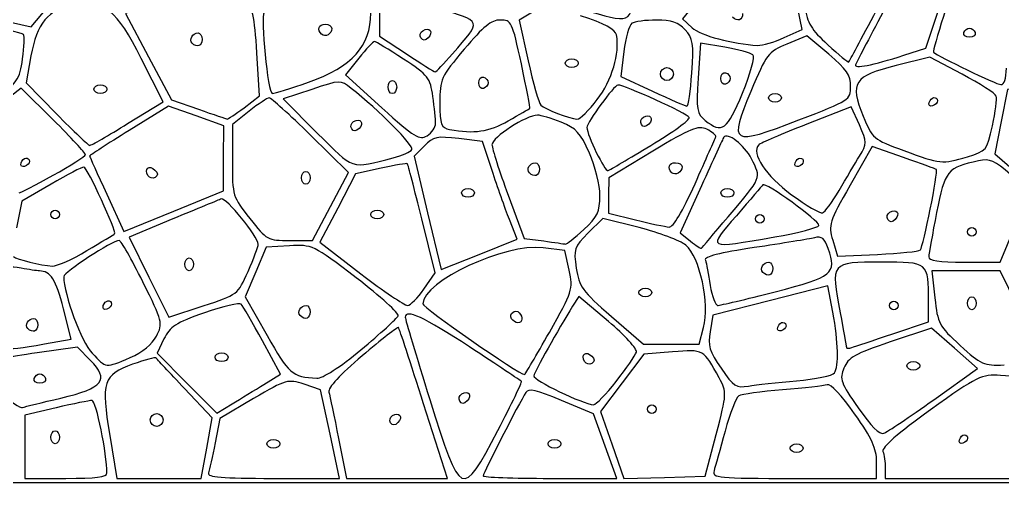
# Model space of a CAD drawing. Extents: x 1 to 601, y -4 to 449.
# Drawn here: x 318.7 to 489.2, y -3.8 to 79.4 of the extents above; entities that cross this region are included whole.
import ezdxf

# ---------------------------------------------------------------- set-up
doc = ezdxf.new("R2010")
doc.units = 0
doc.layers.get('0').update_dxf_attribs({"linetype": 'CONTINUOUS'})

msp = doc.modelspace()

# ---------------------------------------------------------------- linework, layer by layer
at = {"color": 7}
for points in [[(0.875971, 224.12403), (0.875971, 449.124032), (300.87597, 449.124032), (600.87597, 449.124032), (600.87597, 224.12403), (600.87597, -0.87597), (300.87597, -0.87597), (0.875971, -0.87597)], [(371.10558, 76.894418)], [(482.519723, 77.18028)], [(348.646358, 75.35364)], [(388.32339, 76.25688)], [(451.362615, 76.319873)], [(393.804023, 73.50294)], [(413.37597, 71.87403)], [(472.090643, 73.264418)], [(429.87597, 69.99903)], [(435.320933, 70.18653)], [(368.856075, 68.608935)], [(398.37597, 68.49903)], [(440.37597, 69.24903)], [(331.62597, 67.37403)], [(382.62597, 67.74903)], [(444.09726, 66.66609)], [(462.86913, 67.86669)], [(418.929555, 65.558348)], [(448.62597, 65.87403)], [(476.48847, 65.08653)], [(357.654098, 64.16667)], [(337.46028, 61.406677)], [(390.87597, 61.449765)], [(403.492418, 61.882508)], [(376.32339, 60.50688)], [(426.57339, 61.25688)], [(428.226412, 57.62403)], [(318.98847, 54.58653)], [(383.531805, 55.456042)], [(453.23847, 54.58653)], [(483.12597, 55.655453)], [(407.146358, 52.85364)], [(431.85558, 52.894418)], [(324.536295, 52.441822)], [(340.977667, 52.411695)], [(367.62597, 51.99903)], [(435.87594, 50.98551)], [(460.86558, 49.804988)], [(395.37597, 49.37403)], [(440.37597, 49.37403)], [(324.12597, 45.62403)], [(379.62597, 45.62403)], [(441.624315, 45.24903)], [(446.37597, 44.87403)], [(469.32339, 44.75688)], [(416.56347, 43.02942)], [(483.12597, 42.62403)], [(449.691945, 41.743583)], [(330.402862, 39.37428)], [(474.958605, 39.516135)], [(347.37597, 36.99903)], [(358.342732, 35.779853)], [(447.646358, 35.60364)], [(388.86321, 32.68653)], [(426.12597, 32.12403)], [(449.777033, 32.248575)], [(333.23847, 29.83653)], [(469.62597, 29.87403)], [(483.12597, 30.24903)], [(367.396358, 28.10364)], [(404.033002, 27.572205)], [(320.146358, 25.85364)], [(450.23847, 26.08653)], [(410.61741, 25.202978)], [(470.18847, 24.950617)], [(323.036498, 23.185253)], [(377.938628, 22.18653)], [(337.896337, 20.82918)], [(352.62597, 20.87403)], [(416.727668, 20.161695)], [(472.62597, 19.37403)], [(321.269723, 17.18028)], [(361.109985, 16.181002)], [(422.202083, 16.697415)], [(453.50097, 16.805393)], [(325.86726, 13.796753)], [(395.07339, 13.25688)], [(477.273397, 13.51602)], [(427.62597, 11.87403)], [(341.37597, 9.99903)], [(383.07339, 9.50688)], [(324.12597, 6.99903)], [(401.67408, 8.169825)], [(361.62597, 5.87403)], [(410.37597, 5.87403)], [(452.37597, 5.12403)], [(481.73847, 6.58653)], [(333.880928, 0.81153)]]:
    msp.add_lwpolyline(points, close=True, dxfattribs=at)
for points in [[(310.442318, 80.493427), (320.75097, 78.216682), (322.568573, 80.370735), (324.386175, 82.524795), (318.828248, 93.720157)], [(345.70521, 84.052215), (337.117538, 80.495033), (341.08794, 73.009575), (345.05835, 65.52411), (349.77966, 63.88263)], [(437.76978, 84.582765), (433.709318, 79.557203), (435.35514, 78.037987)], [(381.12597, 80.67627), (381.12597, 76.568025), (385.81347, 73.477823)], [(407.693183, 80.74056), (405.359775, 79.363815), (406.933935, 72.302858)], [(451.362615, 76.319873), (454.474253, 77.732768), (453.724703, 81.365903)], [(472.090643, 73.264418), (475.88868, 74.49903), (478.085445, 81.108405)], [(441.02736, 74.661578), (436.803743, 75.365685), (436.42398, 69.307358)], [(459.070875, 73.420155), (455.26578, 76.605968), (451.824998, 75.177495)], [(357.654098, 64.16667), (360.332138, 66.20931), (359.87862, 73.653405)], [(423.546128, 73.917765), (423.013343, 69.5865), (428.50716, 67.02915)], [(320.69172, 73.137217), (319.88247, 68.49903), (325.172948, 63.06153)], [(337.46028, 61.406677), (343.606875, 65.189332), (339.833475, 72.70872)], [(377.55873, 72.739238), (375.24045, 69.854438), (381.580545, 64.121828)], [(482.206605, 69.965107), (476.596702, 72.930068), (470.766008, 71.47812)], [(324.571822, 62.05365), (319.017668, 67.570733), (314.446822, 64.053548)], [(369.41298, 67.34475), (364.46199, 65.697165), (370.35648, 59.767432)], [(493.160857, 67.682212), (490.070737, 67.31133), (488.96283, 61.743405), (487.854915, 56.175487), (491.302942, 53.187735)], [(354.115132, 55.380735), (354.126008, 61.012448), (349.32549, 62.734095), (344.524972, 64.45575), (337.70049, 60.214245)], [(358.546395, 63.561007), (355.62597, 61.247985), (355.62597, 55.003357)], [(464.384775, 61.167878), (462.981555, 64.302068), (455.241277, 61.291057)], [(372.64017, 47.050065), (375.77937, 52.947105), (369.174248, 59.410567)], [(400.685482, 53.263192), (399.035842, 58.277355), (394.881202, 58.796445)], [(388.937557, 57.52653), (387.14856, 55.737525), (389.502015, 45.920948), (391.855478, 36.10437), (398.436233, 38.724683), (405.016988, 41.344995), (403.676055, 44.797012)], [(428.532255, 56.607472), (420.91209, 51.99903), (420.894015, 48.94194), (420.87594, 45.884858), (425.56344, 44.713448)], [(472.061048, 55.517152), (466.621125, 57.418567), (462.776258, 50.699782)], [(333.851325, 49.14366), (336.82668, 42.703515), (345.465487, 46.226272), (354.104295, 49.74903), (354.11517, 55.380735), (354.115132, 55.380735)], [(381.429503, 53.65749), (377.00097, 52.673025), (373.89219, 46.750515), (370.78341, 40.828005), (377.919135, 35.351018)], [(324.172215, 50.901038), (319.081755, 47.928053), (318.176775, 43.32813)], [(436.981133, 50.599823), (433.30146, 42.450615), (435.06996, 41.018573)], [(403.473968, 48.99903), (406.2543, 41.49903), (409.627635, 41.049172)], [(365.580908, 41.138527), (369.50097, 41.153002), (372.64017, 47.050042), (372.64017, 47.050065)], [(345.291285, 44.869448), (337.710645, 41.723408), (341.160172, 34.779203), (344.6097, 27.83499), (350.584597, 29.79201)], [(388.86321, 32.68653), (390.80445, 35.49903), (388.477005, 44.87403)], [(426.179002, 43.361213), (419.857035, 44.955098), (417.30372, 42.401783)], [(482.603438, 37.37403), (488.830905, 37.37403), (491.344912, 43.5228)], [(459.765825, 41.195917), (460.600253, 38.410837), (467.550615, 38.722035)], [(365.508735, 40.218833), (361.484813, 39.99903), (359.671155, 35.689905), (357.857498, 31.38078), (361.636568, 24.676973)], [(414.032078, 35.978175), (413.297063, 39.42444), (409.52238, 39.871493)], [(491.747842, 29.88045), (488.825632, 35.87403), (482.902162, 35.87403), (476.978692, 35.87403), (477.478537, 31.18653)], [(459.777638, 28.680135), (458.929313, 33.28419), (448.951958, 30.730815), (438.974603, 28.177447), (438.49026, 25.310617)], [(420.864158, 27.092745), (415.70145, 31.436452), (414.631613, 29.717745)], [(323.036497, 23.185253), (327.694898, 23.996483), (326.33055, 29.30061)], [(470.18847, 24.950632), (476.37597, 26.99721), (476.36577, 30.49812)], [(421.36398, 27.973095), (426.923895, 23.12403), (431.746027, 23.12403), (436.568152, 23.12403), (437.35323, 26.03958)], [(477.273397, 13.51602), (484.857585, 18.93081), (480.880792, 22.436978), (476.904, 25.943152), (469.734907, 23.53965)], [(343.758832, 24.058013), (342.579667, 21.585262), (347.744197, 16.380855), (352.908727, 11.176447), (355.579852, 12.79344)], [(331.012058, 20.334097), (328.74309, 22.603065), (321.798863, 21.65409)], [(361.109985, 16.181002), (363.968993, 17.951572), (360.83361, 23.725297)], [(431.98308, 21.828615), (427.022872, 21.430455), (423.253507, 16.464742), (419.484142, 11.49903), (421.492552, 5.664555), (423.50097, -0.169928), (430.578315, 0.039555), (437.655667, 0.24903), (439.545382, 7.49382)], [(495.514657, 8.68653), (492.341632, 17.49903), (488.86554, 17.727345)], [(351.17778, 5.12295), (352.115813, 10.371863), (347.341665, 15.43545)], [(372.56844, 7.56153), (370.932698, 15.24903), (368.05515, 16.199663)], [(359.320485, 13.716503), (353.46336, 10.282703), (352.62537, 6.01587)], [(325.06347, 12.121508), (319.62597, 10.849763), (319.62597, 5.3619), (319.62597, -0.12597), (326.75097, -0.12597)], [(374.05395, 6.76743), (375.447352, -0.12597), (384.19086, -0.12597), (392.93436, -0.12597), (388.808857, 12.81153)], [(420.29391, 5.467178), (418.282282, 11.060325), (412.718917, 13.395623)], [(468.87597, 1.687688), (468.87597, -0.12597), (483.781822, -0.12597), (498.687675, -0.12597), (495.514657, 8.68653)], [(334.367647, 7.329743), (335.605867, -0.12597), (342.922807, -0.12597), (350.239748, -0.12597), (351.17778, 5.12295)], [(362.688615, -0.12597), (374.20419, -0.12597), (372.56844, 7.56153)], [(410.71575, -0.12597), (422.305537, -0.12597), (420.29391, 5.467178)], [(453.075427, -0.12597), (467.37597, -0.12597), (467.37597, 2.756408)]]:
    msp.add_lwpolyline(points, dxfattribs=at)
for points in [[(481.345163, 86.979413), (480.664223, 85.758105), (477.001485, 74.001503), (477.23604, 73.790003)], [(359.87862, 73.653405), (359.485823, 80.100945), (359.154105, 81.488558), (357.400778, 84.018608)], [(416.301908, 81.285495), (424.72881, 78.602227), (424.953255, 78.69549), (425.238758, 84.99903)], [(327.925928, 81.920025), (323.740508, 81.250747), (321.668408, 78.735082), (320.69172, 73.137217)], [(339.833475, 72.70872), (335.565878, 81.212887), (333.499605, 82.811295), (327.925928, 81.920025)], [(319.395022, 76.854975), (318.944183, 77.305815), (303.414885, 80.87403), (301.903613, 80.87403)], [(361.163378, 80.661435), (360.46545, 79.963515), (361.775708, 66.62403), (362.542178, 66.62403)], [(368.856075, 68.608935), (376.423088, 71.295277), (379.62597, 74.847585), (379.62597, 80.553787)], [(393.804023, 73.50294), (398.992523, 79.522463), (399.222405, 78.904995), (390.798585, 81.575393)], [(422.260425, 76.785443), (422.080433, 77.71332), (420.167198, 78.734678), (416.01378, 80.120145)], [(444.12597, 80.49903), (444.12597, 79.339223), (443.241, 79.009005), (442.396358, 79.85364)], [(454.956225, 81.718208), (455.350455, 78.824168), (456.007928, 77.723843), (458.92203, 75.081173)], [(462.541823, 72.081173), (462.611423, 72.173498), (464.770973, 76.219928), (467.340795, 81.073253)], [(468.50097, 80.775188), (466.02597, 76.102575), (463.876605, 71.983943), (463.724603, 71.622668)], [(371.10558, 76.894418), (370.260945, 77.73906), (370.591163, 78.62403), (371.75097, 78.62403)], [(371.75097, 78.62403), (372.36972, 78.62403), (372.87597, 78.30645), (372.87597, 77.918295)], [(402.106403, 79.37403), (400.546335, 79.37403), (399.148928, 78.24642), (395.861295, 74.334675)], [(405.7551, 71.758058), (404.172945, 79.110218), (404.046555, 79.37403), (402.106403, 79.37403)], [(424.914938, 78.800048), (424.45512, 78.496987), (423.839153, 76.29996), (423.546128, 73.917765)], [(429.182738, 79.362548), (427.295265, 79.356548), (425.374755, 79.103108), (424.914938, 78.800048)], [(434.163825, 77.68653), (432.985838, 78.969578), (431.791988, 79.371278), (429.182738, 79.362548)], [(319.253835, 72.644858), (319.543193, 74.74872), (319.606725, 76.643273), (319.395022, 76.854975)], [(348.646358, 75.35364), (348.04716, 75.952838), (348.7245, 77.12403), (349.670235, 77.12403)], [(349.670235, 77.12403), (350.05839, 77.12403), (350.37597, 76.61778), (350.37597, 75.99903)], [(372.87597, 77.918295), (372.87597, 76.97256), (371.704778, 76.29522), (371.10558, 76.894418)], [(388.32339, 76.256858), (388.063853, 76.676798), (388.216965, 77.24625), (388.663635, 77.52231)], [(388.663635, 77.52231), (389.816745, 78.234968), (390.560738, 77.258798), (389.59812, 76.29618)], [(418.929555, 65.558348), (421.44909, 68.858078), (422.86947, 73.64565), (422.260425, 76.785443)], [(435.320933, 70.18653), (435.66828, 75.333982), (435.53589, 76.19211), (434.163825, 77.68653)], [(435.35514, 78.037987), (436.807508, 76.697348), (442.428135, 75.188895), (446.75097, 74.9796)], [(483.50097, 76.37403), (482.813468, 76.37403), (482.371905, 76.736843), (482.519723, 77.18028)], [(482.519723, 77.18028), (482.667533, 77.623718), (483.109095, 77.98653), (483.50097, 77.98653)], [(483.50097, 77.98653), (483.892845, 77.98653), (484.334408, 77.623718), (484.482218, 77.18028)], [(484.482218, 77.18028), (484.630035, 76.736843), (484.188473, 76.37403), (483.50097, 76.37403)], [(350.37597, 75.99903), (350.37597, 74.839223), (349.491, 74.509005), (348.646358, 75.35364)], [(380.261708, 75.62403), (380.050125, 75.62403), (378.83379, 74.32587), (377.55873, 72.739238)], [(385.287503, 72.600233), (382.734893, 74.26332), (380.473283, 75.62403), (380.261708, 75.62403)], [(389.59812, 76.29618), (389.059485, 75.757545), (388.63998, 75.744608), (388.32339, 76.25688)], [(451.824998, 75.177495), (448.53261, 73.810635), (448.262303, 73.457925), (445.557218, 66.99903)], [(446.75097, 74.9796), (447.57597, 74.939625), (449.651213, 75.542775), (451.362615, 76.319873)], [(458.92203, 75.081173), (460.843305, 73.338848), (462.472208, 71.988848), (462.541823, 72.081173)], [(385.81347, 73.477823), (388.391595, 71.77821), (390.637343, 70.38456), (390.804023, 70.380825)], [(390.804023, 70.380825), (390.970703, 70.377075), (392.320703, 71.782035), (393.804023, 73.50294)], [(395.861295, 74.334675), (391.796805, 69.498585), (391.62597, 69.122543), (391.62597, 65.011838)], [(445.92141, 73.33281), (445.552665, 73.676378), (443.350343, 74.274323), (441.02736, 74.661578)], [(444.09726, 66.66609), (445.535273, 70.149053), (446.307885, 72.97272), (445.92141, 73.33281)], [(462.86913, 67.86669), (462.87438, 69.797693), (462.174218, 70.821893), (459.070875, 73.420155)], [(477.23604, 73.790003), (478.06053, 73.046542), (488.15313, 68.191815), (488.93847, 68.160915)], [(313.739355, 64.84599), (318.4362, 68.587418), (318.758483, 69.043193), (319.253835, 72.644858)], [(390.402293, 66.120548), (389.958713, 69.356798), (389.633655, 69.7686), (385.287503, 72.600233)], [(407.1975, 64.016535), (407.30559, 64.08561), (406.65651, 67.569278), (405.7551, 71.758058)], [(406.933935, 72.302858), (407.799728, 68.419335), (408.78384, 64.962255), (409.12086, 64.620465)], [(413.37597, 71.87403), (413.37597, 72.28653), (413.88222, 72.62403), (414.50097, 72.62403)], [(414.50097, 71.12403), (413.88222, 71.12403), (413.37597, 71.46153), (413.37597, 71.87403)], [(414.50097, 72.62403), (415.11972, 72.62403), (415.62597, 72.28653), (415.62597, 71.87403)], [(415.62597, 71.87403), (415.62597, 71.46153), (415.11972, 71.12403), (414.50097, 71.12403)], [(463.724603, 71.622668), (463.404375, 70.861583), (466.670513, 71.502525), (472.090643, 73.264418)], [(429.87597, 69.99903), (429.87597, 70.61778), (430.38222, 71.12403), (431.00097, 71.12403)], [(431.00097, 68.87403), (430.38222, 68.87403), (429.87597, 69.38028), (429.87597, 69.99903)], [(431.00097, 71.12403), (431.61972, 71.12403), (432.12597, 70.61778), (432.12597, 69.99903)], [(432.12597, 69.99903), (432.12597, 69.38028), (431.61972, 68.87403), (431.00097, 68.87403)], [(434.464838, 64.422923), (434.719965, 64.395998), (435.10521, 66.989655), (435.320933, 70.18653)], [(440.37597, 69.24903), (440.37597, 69.936533), (440.738783, 70.378095), (441.18222, 70.230278)], [(441.18222, 70.230278), (441.625658, 70.082468), (441.98847, 69.640905), (441.98847, 69.24903)], [(470.766008, 71.47812), (463.43088, 69.651547), (462.685905, 68.510963), (465.039855, 62.711198)], [(488.126895, 66.191332), (487.956187, 66.63618), (485.29206, 68.334383), (482.206605, 69.965107)], [(488.93847, 68.160915), (489.532485, 68.137515), (489.87597, 69.181725), (489.87597, 71.01087)], [(362.542178, 66.62403), (362.939685, 66.62403), (365.780933, 67.517235), (368.856075, 68.608935)], [(376.253775, 67.50582), (374.365747, 68.99094), (374.359335, 68.99079), (369.41298, 67.34475)], [(382.62597, 67.74903), (382.62597, 68.36778), (382.96347, 68.87403), (383.37597, 68.87403)], [(383.37597, 68.87403), (383.78847, 68.87403), (384.12597, 68.36778), (384.12597, 67.74903)], [(398.37597, 68.49903), (398.37597, 69.186533), (398.738783, 69.628095), (399.18222, 69.480278)], [(399.18222, 67.517783), (398.738783, 67.369965), (398.37597, 67.811528), (398.37597, 68.49903)], [(399.18222, 69.480278), (399.625658, 69.332468), (399.98847, 68.890905), (399.98847, 68.49903)], [(399.98847, 68.49903), (399.98847, 68.107155), (399.625658, 67.665593), (399.18222, 67.517783)], [(436.42398, 69.307358), (436.077218, 63.775515), (436.183553, 63.136418), (437.64759, 61.95321)], [(441.18222, 68.267783), (440.738783, 68.119965), (440.37597, 68.561528), (440.37597, 69.24903)], [(441.98847, 69.24903), (441.98847, 68.857155), (441.625658, 68.415593), (441.18222, 68.267783)], [(331.62597, 67.37403), (331.62597, 67.78653), (332.13222, 68.12403), (332.75097, 68.12403)], [(332.75097, 66.62403), (332.13222, 66.62403), (331.62597, 66.96153), (331.62597, 67.37403)], [(332.75097, 68.12403), (333.36972, 68.12403), (333.87597, 67.78653), (333.87597, 67.37403)], [(333.87597, 67.37403), (333.87597, 66.96153), (333.36972, 66.62403), (332.75097, 66.62403)], [(386.763015, 56.893523), (387.16968, 57.551513), (381.041483, 63.739807), (376.253775, 67.50582)], [(383.37597, 66.62403), (382.96347, 66.62403), (382.62597, 67.13028), (382.62597, 67.74903)], [(384.12597, 67.74903), (384.12597, 67.13028), (383.78847, 66.62403), (383.37597, 66.62403)], [(422.49105, 68.09478), (421.830255, 68.05533), (417.12597, 61.61598), (417.12597, 60.7509)], [(434.87115, 62.444115), (434.676885, 63.091522), (423.573645, 68.159392), (422.49105, 68.09478)], [(428.50716, 67.02915), (431.528753, 65.622615), (434.20971, 64.44981), (434.464838, 64.422923)], [(437.64759, 61.95321), (440.545718, 59.61099), (441.460365, 60.279338), (444.09726, 66.66609)], [(445.557218, 66.99903), (441.685613, 57.75483), (442.112528, 57.50013), (453.877298, 62.035372)], [(448.62597, 65.87403), (448.62597, 66.28653), (449.13222, 66.62403), (449.75097, 66.62403)], [(449.75097, 66.62403), (450.36972, 66.62403), (450.87597, 66.28653), (450.87597, 65.87403)], [(453.877298, 62.035372), (462.723465, 65.44551), (462.862395, 65.535615), (462.86913, 67.86669)], [(362.017973, 65.87403), (361.714845, 65.87403), (360.152633, 64.833172), (358.546395, 63.561007)], [(369.174248, 59.410567), (365.541428, 62.96547), (362.321108, 65.87403), (362.017973, 65.87403)], [(390.87597, 61.449765), (390.87597, 62.117963), (390.662813, 64.219815), (390.402293, 66.120548)], [(391.62597, 65.011838), (391.62597, 61.16601), (391.798388, 60.695145), (393.31347, 60.403328)], [(415.404112, 62.18109), (415.900845, 62.14974), (417.48729, 63.669473), (418.929555, 65.558348)], [(449.75097, 65.12403), (449.13222, 65.12403), (448.62597, 65.46153), (448.62597, 65.87403)], [(450.87597, 65.87403), (450.87597, 65.46153), (450.36972, 65.12403), (449.75097, 65.12403)], [(477.08847, 64.48653), (476.59347, 64.32153), (476.32347, 64.59153), (476.48847, 65.08653)], [(476.48847, 65.08653), (476.810753, 66.053385), (477.839452, 66.227055), (477.93222, 65.33028)], [(477.93222, 65.33028), (477.96312, 65.031218), (477.58347, 64.65153), (477.08847, 64.48653)], [(487.469115, 61.023307), (488.0016, 63.42087), (488.297595, 65.746477), (488.126895, 66.191332)], [(349.77966, 63.88263), (352.376378, 62.97981), (354.60786, 62.214795), (354.73851, 62.18259)], [(354.73851, 62.18259), (354.86916, 62.15034), (356.181173, 63.043215), (357.654098, 64.16667)], [(381.580545, 64.121828), (387.238935, 59.005598), (388.07952, 58.488435), (389.398305, 59.312033)], [(403.492418, 61.882508), (405.422123, 62.987168), (407.08941, 63.947475), (407.1975, 64.016535)], [(409.12086, 64.620465), (409.821923, 63.90948), (414.054165, 62.266373), (415.404112, 62.18109)], [(426.913635, 62.52231), (428.066745, 63.234967), (428.810738, 62.258797), (427.84812, 61.29618)], [(330.12597, 56.023088), (330.12597, 56.305508), (327.626602, 59.019255), (324.571822, 62.05365)], [(325.172948, 63.06153), (328.082715, 60.070905), (330.654735, 57.62403), (330.888555, 57.62403)], [(330.888555, 57.62403), (331.122375, 57.62403), (334.079648, 59.326222), (337.46028, 61.406677)], [(376.32339, 60.506857), (376.063853, 60.926798), (376.216965, 61.49625), (376.663635, 61.77231)], [(376.663635, 61.77231), (377.816745, 62.484967), (378.560738, 61.508797), (377.59812, 60.54618)], [(389.398305, 59.312033), (390.21102, 59.81958), (390.87597, 60.78156), (390.87597, 61.449765)], [(393.31347, 60.403328), (397.522508, 59.59263), (400.162455, 59.976263), (403.492418, 61.882508)], [(408.58026, 62.87403), (406.611668, 62.87403), (400.625865, 58.999643), (400.65981, 57.747412)], [(412.666043, 61.645492), (410.977305, 62.32119), (409.138703, 62.87403), (408.58026, 62.87403)], [(417.556215, 56.30217), (416.025323, 59.763795), (415.249088, 60.611963), (412.666043, 61.645492)], [(426.57339, 61.256857), (426.313853, 61.676798), (426.466965, 62.24625), (426.913635, 62.52231)], [(428.226413, 57.62403), (431.995725, 59.89278), (434.985855, 62.061818), (434.87115, 62.444115)], [(465.039855, 62.711198), (466.625707, 58.803908), (466.771815, 58.679663), (472.080143, 56.72418)], [(337.70049, 60.214245), (333.946987, 57.881415), (330.87597, 55.88523), (330.87597, 55.778272)], [(370.35648, 59.767432), (376.774635, 53.3109), (376.048065, 53.548657), (383.531805, 55.456042)], [(377.59812, 60.54618), (377.059485, 60.007545), (376.63998, 59.994607), (376.32339, 60.50688)], [(417.12597, 60.7509), (417.12597, 59.392898), (420.248115, 53.04069), (420.804217, 53.267258)], [(427.84812, 61.29618), (427.309485, 60.757545), (426.88998, 60.744607), (426.57339, 61.25688)], [(437.90862, 60.415732), (436.382858, 61.110915), (435.152542, 60.611212), (428.532255, 56.607472)], [(439.457895, 59.092837), (439.5717, 59.380335), (438.874523, 59.97564), (437.90862, 60.415732)], [(445.666913, 55.293773), (444.410768, 57.75603), (441.51054, 59.98446), (440.836868, 59.005013)], [(455.241277, 61.291057), (450.984127, 59.634997), (447.243442, 58.026758), (446.928652, 57.717195)], [(464.403675, 55.766355), (465.750502, 57.97233), (465.749992, 58.118498), (464.384775, 61.167878)], [(483.12597, 55.655453), (486.43293, 56.643773), (486.520485, 56.75199), (487.469115, 61.023307)], [(394.881202, 58.796445), (391.13385, 59.264648), (390.551182, 59.140155), (388.937557, 57.52653)], [(435.87597, 50.98551), (437.73222, 55.15704), (439.344083, 58.805332), (439.457895, 59.092837)], [(440.836868, 59.005013), (440.740028, 58.864222), (439.004948, 55.08189), (436.981133, 50.599823)], [(383.531805, 55.456042), (385.061265, 55.845855), (386.515305, 56.492723), (386.763015, 56.893523)], [(400.65981, 57.747412), (400.67841, 57.060802), (401.944793, 53.12403), (403.473968, 48.99903)], [(419.37597, 48.915803), (419.37597, 50.748413), (418.57557, 53.997225), (417.556215, 56.30217)], [(420.804217, 53.267258), (421.11711, 53.394735), (424.457092, 55.35528), (428.226412, 57.62403)], [(446.928652, 57.717195), (445.520865, 56.332748), (448.180725, 52.292805), (452.62902, 49.059173)], [(472.080143, 56.72418), (478.464465, 54.372322), (478.74252, 54.34542), (483.12597, 55.655453)], [(319.58847, 53.98653), (319.09347, 53.82153), (318.82347, 54.09153), (318.98847, 54.58653)], [(318.98847, 54.58653), (319.310752, 55.553385), (320.339452, 55.727055), (320.43222, 54.83028)], [(320.43222, 54.83028), (320.46312, 54.531218), (320.08347, 54.15153), (319.58847, 53.98653)], [(324.536295, 52.441823), (327.61062, 54.129105), (330.12597, 55.740675), (330.12597, 56.023088)], [(330.87597, 55.778272), (330.87597, 55.671315), (332.214878, 52.685737), (333.851325, 49.14366)], [(355.62597, 55.003357), (355.62597, 48.844485), (355.667445, 48.706297), (358.643408, 44.94138)], [(386.003798, 54.445493), (385.92363, 54.553553), (383.865195, 54.198953), (381.429503, 53.65749)], [(407.146358, 52.85364), (406.54716, 53.452838), (407.2245, 54.62403), (408.170235, 54.62403)], [(408.170235, 54.62403), (408.55839, 54.62403), (408.87597, 54.11778), (408.87597, 53.49903)], [(431.85558, 52.894418), (431.010945, 53.73906), (431.341163, 54.62403), (432.50097, 54.62403)], [(432.50097, 54.62403), (433.11972, 54.62403), (433.62597, 54.30645), (433.62597, 53.918295)], [(441.624315, 45.24903), (447.526928, 52.195065), (447.403815, 51.88917), (445.666913, 55.293773)], [(453.83847, 53.98653), (453.34347, 53.82153), (453.07347, 54.09153), (453.23847, 54.58653)], [(453.23847, 54.58653), (453.40347, 55.08153), (453.783158, 55.461218), (454.08222, 55.43028)], [(454.08222, 55.43028), (454.978995, 55.337513), (454.805325, 54.308813), (453.83847, 53.98653)], [(460.86555, 49.804988), (462.05016, 51.836708), (463.642313, 54.51933), (464.403675, 55.766355)], [(477.74124, 53.442112), (477.60909, 53.53761), (475.053008, 54.471375), (472.061048, 55.517152)], [(485.057325, 54.952897), (479.658338, 53.82291), (479.19768, 53.255902), (477.782925, 45.99903)], [(490.6113, 52.553587), (487.853287, 55.001107), (487.015965, 55.362832), (485.057325, 54.952897)], [(329.881822, 53.863935), (329.541292, 53.869185), (326.971972, 52.536188), (324.172215, 50.901038)], [(335.208885, 42.269693), (335.649203, 42.577117), (330.467782, 53.854388), (329.881822, 53.863935)], [(340.97769, 52.411695), (340.265032, 53.564805), (341.241202, 54.308797), (342.20382, 53.34618)], [(342.20382, 53.34618), (342.742455, 52.807545), (342.755392, 52.38804), (342.24312, 52.07145)], [(367.62597, 51.99903), (367.62597, 52.61778), (367.96347, 53.12403), (368.37597, 53.12403)], [(368.37597, 53.12403), (368.78847, 53.12403), (369.12597, 52.61778), (369.12597, 51.99903)], [(388.477005, 44.87403), (387.196905, 50.03028), (386.083965, 54.33744), (386.003798, 54.445493)], [(403.676055, 44.797012), (402.938543, 46.695622), (401.592787, 50.505405), (400.685482, 53.263192)], [(408.87597, 53.49903), (408.87597, 52.339223), (407.991, 52.009005), (407.146358, 52.85364)], [(433.62597, 53.918295), (433.62597, 52.97256), (432.454777, 52.29522), (431.85558, 52.894418)], [(474.958605, 39.516135), (475.48494, 40.071517), (478.104195, 53.179837), (477.74124, 53.442112)], [(318.66948, 49.37403), (318.82191, 49.37403), (321.461977, 50.754533), (324.536295, 52.441822)], [(342.24312, 52.07145), (341.82318, 51.811912), (341.253727, 51.965025), (340.977667, 52.411695)], [(368.37597, 50.87403), (367.96347, 50.87403), (367.62597, 51.38028), (367.62597, 51.99903)], [(369.12597, 51.99903), (369.12597, 51.38028), (368.78847, 50.87403), (368.37597, 50.87403)], [(457.353743, 43.759463), (457.567418, 44.475105), (448.028295, 51.365655), (447.626003, 50.786265)], [(395.37597, 49.37403), (395.37597, 49.78653), (395.88222, 50.12403), (396.50097, 50.12403)], [(396.50097, 50.12403), (397.11972, 50.12403), (397.62597, 49.78653), (397.62597, 49.37403)], [(431.37594, 43.471478), (432.105443, 43.425727), (433.687433, 46.067295), (435.87594, 50.98551)], [(440.37597, 49.37403), (440.37597, 49.78653), (440.88222, 50.12403), (441.50097, 50.12403)], [(441.50097, 50.12403), (442.11972, 50.12403), (442.62597, 49.78653), (442.62597, 49.37403)], [(447.626003, 50.786265), (447.516315, 50.628285), (445.461465, 48.220905), (443.05968, 45.43653)], [(457.981373, 45.905107), (458.38308, 46.01832), (459.68097, 47.773267), (460.86558, 49.804988)], [(462.776258, 50.699782), (459.124395, 44.318257), (458.973277, 43.841197), (459.765825, 41.195917)], [(353.70294, 48.33438), (353.245882, 48.158993), (349.46064, 46.599773), (345.291285, 44.869448)], [(360.12597, 40.48683), (360.12597, 41.801738), (354.521932, 48.648653), (353.70294, 48.33438)], [(396.50097, 48.62403), (395.88222, 48.62403), (395.37597, 48.96153), (395.37597, 49.37403)], [(397.62597, 49.37403), (397.62597, 48.96153), (397.11972, 48.62403), (396.50097, 48.62403)], [(416.56347, 43.02942), (418.984013, 45.27981), (419.37597, 46.10016), (419.37597, 48.915803)], [(441.50097, 48.62403), (440.88222, 48.62403), (440.37597, 48.96153), (440.37597, 49.37403)], [(442.62597, 49.37403), (442.62597, 48.96153), (442.11972, 48.62403), (441.50097, 48.62403)], [(452.62902, 49.059173), (455.171108, 47.211225), (457.579665, 45.791895), (457.981373, 45.905107)], [(324.12597, 45.62403), (324.12597, 46.03653), (324.46347, 46.37403), (324.87597, 46.37403)], [(324.87597, 46.37403), (325.28847, 46.37403), (325.62597, 46.03653), (325.62597, 45.62403)], [(379.62597, 45.62403), (379.62597, 46.03653), (380.13222, 46.37403), (380.75097, 46.37403)], [(380.75097, 46.37403), (381.36972, 46.37403), (381.87597, 46.03653), (381.87597, 45.62403)], [(469.32339, 44.756857), (469.063853, 45.176798), (469.216965, 45.74625), (469.663635, 46.02231)], [(469.663635, 46.02231), (470.816745, 46.734967), (471.560738, 45.758797), (470.59812, 44.79618)], [(324.87597, 44.87403), (324.46347, 44.87403), (324.12597, 45.21153), (324.12597, 45.62403)], [(325.62597, 45.62403), (325.62597, 45.21153), (325.28847, 44.87403), (324.87597, 44.87403)], [(358.643408, 44.94138), (361.586963, 41.21751), (361.756845, 41.124382), (365.580908, 41.138527)], [(380.75097, 44.87403), (380.13222, 44.87403), (379.62597, 45.21153), (379.62597, 45.62403)], [(381.87597, 45.62403), (381.87597, 45.21153), (381.36972, 44.87403), (380.75097, 44.87403)], [(425.56344, 44.713448), (428.141565, 44.069175), (430.75719, 43.51029), (431.37594, 43.471478)], [(437.000715, 39.79278), (437.08995, 39.906218), (439.17057, 42.36153), (441.624315, 45.24903)], [(443.05968, 45.43653), (437.990243, 39.559575), (437.747415, 39.694785), (449.691945, 41.743583)], [(446.37597, 44.87403), (446.37597, 45.28653), (446.71347, 45.62403), (447.12597, 45.62403)], [(447.12597, 44.12403), (446.71347, 44.12403), (446.37597, 44.46153), (446.37597, 44.87403)], [(447.12597, 45.62403), (447.53847, 45.62403), (447.87597, 45.28653), (447.87597, 44.87403)], [(447.87597, 44.87403), (447.87597, 44.46153), (447.53847, 44.12403), (447.12597, 44.12403)], [(470.59812, 44.79618), (470.059485, 44.257545), (469.63998, 44.244607), (469.32339, 44.75688)], [(477.782925, 45.99903), (477.05916, 42.28653), (476.446508, 38.827155), (476.42148, 38.31153)], [(413.37597, 40.506967), (413.58222, 40.456193), (415.016595, 41.59128), (416.56347, 43.02942)], [(434.281785, 40.312395), (433.302337, 41.112608), (429.656085, 42.484575), (426.179002, 43.361213)], [(449.691945, 41.743583), (453.784485, 42.445553), (457.232295, 43.3527), (457.353743, 43.759463)], [(483.12597, 42.62403), (483.12597, 43.03653), (483.46347, 43.37403), (483.87597, 43.37403)], [(483.87597, 41.87403), (483.46347, 41.87403), (483.12597, 42.21153), (483.12597, 42.62403)], [(483.87597, 43.37403), (484.28847, 43.37403), (484.62597, 43.03653), (484.62597, 42.62403)], [(484.62597, 42.62403), (484.62597, 42.21153), (484.28847, 41.87403), (483.87597, 41.87403)], [(336.010462, 41.12403), (334.79475, 41.12403), (326.37597, 35.626508), (326.37597, 34.83264)], [(330.402862, 39.37428), (332.931825, 40.886917), (335.094533, 42.189855), (335.208885, 42.269693)], [(340.088632, 33.975173), (338.135475, 37.907047), (336.3003, 41.12403), (336.010462, 41.12403)], [(409.627635, 41.049172), (411.48297, 40.801755), (413.16972, 40.557765), (413.37597, 40.506967)], [(417.30372, 42.401783), (414.900907, 39.99897), (414.781455, 39.641385), (415.277235, 36.33531)], [(435.06996, 41.018573), (436.042635, 40.230945), (436.91148, 39.679335), (437.000715, 39.79278)], [(456.594938, 41.60061), (455.718255, 41.386605), (451.023735, 40.62174), (446.162678, 39.900892)], [(458.975603, 39.732998), (458.354798, 41.51382), (457.852793, 41.907645), (456.594938, 41.60061)], [(324.402862, 36.7008), (325.1739, 36.658575), (327.8739, 37.861643), (330.402862, 39.37428)], [(358.342732, 35.779853), (359.323515, 37.996808), (360.12597, 40.11495), (360.12597, 40.48683)], [(377.12817, 34.644255), (369.614258, 40.376385), (369.48942, 40.43628), (365.508735, 40.218833)], [(409.52238, 39.871493), (402.88962, 40.65705), (388.775685, 34.071443), (388.65294, 30.133748)], [(437.35323, 26.03958), (438.468015, 30.179587), (436.71534, 38.324175), (434.281785, 40.312395)], [(446.162678, 39.900892), (440.081325, 38.999092), (437.430578, 38.31351), (437.66484, 37.703033)], [(449.777033, 32.248575), (459.825495, 34.831125), (460.494615, 35.37555), (458.975603, 39.732998)], [(467.550615, 38.722035), (471.373305, 38.8932), (474.706905, 39.250537), (474.958605, 39.516135)], [(317.66082, 38.339175), (318.137535, 37.862467), (322.485877, 36.805778), (324.402862, 36.7008)], [(347.37597, 36.99903), (347.37597, 37.61778), (347.71347, 38.12403), (348.12597, 38.12403)], [(348.12597, 38.12403), (348.53847, 38.12403), (348.87597, 37.61778), (348.87597, 36.99903)], [(437.66484, 37.703033), (437.852093, 37.21506), (438.23952, 35.253908), (438.525795, 33.344917)], [(476.42148, 38.31153), (476.388555, 37.633147), (478.09719, 37.37403), (482.603438, 37.37403)], [(319.01943, 36.332835), (316.873395, 36.762045), (316.700408, 36.628973), (316.338233, 34.270335)], [(322.15722, 35.862548), (321.693158, 35.868548), (320.281148, 36.080498), (319.01943, 36.332835)], [(326.33055, 29.30061), (325.036785, 34.330313), (324.078938, 35.836388), (322.15722, 35.862548)], [(348.12597, 35.87403), (347.71347, 35.87403), (347.37597, 36.38028), (347.37597, 36.99903)], [(348.87597, 36.99903), (348.87597, 36.38028), (348.53847, 35.87403), (348.12597, 35.87403)], [(410.61741, 25.202977), (414.654893, 32.333745), (414.747217, 32.625105), (414.032078, 35.978175)], [(415.277235, 36.33531), (415.755502, 33.14601), (416.316585, 32.375168), (421.36398, 27.973095)], [(447.646358, 35.60364), (447.04716, 36.202838), (447.7245, 37.37403), (448.670235, 37.37403)], [(449.37597, 36.24903), (449.37597, 35.089223), (448.491, 34.759005), (447.646358, 35.60364)], [(448.670235, 37.37403), (449.05839, 37.37403), (449.37597, 36.86778), (449.37597, 36.24903)], [(468.12597, 37.37403), (459.413167, 37.37403), (459.381705, 37.33503), (461.051505, 28.607798)], [(476.36577, 30.49812), (476.34537, 37.444455), (476.42982, 37.37403), (468.12597, 37.37403)], [(326.37597, 34.83264), (326.37597, 31.820505), (329.477685, 23.47494), (331.30671, 21.565853)], [(350.584597, 29.79201), (356.557065, 31.748235), (356.560215, 31.750665), (358.342732, 35.779853)], [(384.377408, 28.049453), (384.567863, 28.48968), (381.305708, 31.457348), (377.12817, 34.644255)], [(377.919135, 35.351018), (381.843787, 32.338673), (385.474957, 29.87403), (385.988415, 29.87403)], [(342.465442, 24.555323), (343.610452, 26.769533), (343.551015, 27.005085), (340.088632, 33.975173)], [(385.988415, 29.87403), (386.501872, 29.87403), (387.795525, 31.139655), (388.86321, 32.68653)], [(426.12597, 32.12403), (426.12597, 32.53653), (426.63222, 32.87403), (427.25097, 32.87403)], [(427.25097, 32.87403), (427.86972, 32.87403), (428.37597, 32.53653), (428.37597, 32.12403)], [(438.525795, 33.344917), (438.812063, 31.435928), (439.381898, 29.87403), (439.792095, 29.87403)], [(333.23847, 29.83653), (333.560752, 30.803385), (334.589452, 30.977055), (334.68222, 30.08028)], [(427.25097, 31.37403), (426.63222, 31.37403), (426.12597, 31.71153), (426.12597, 32.12403)], [(428.37597, 32.12403), (428.37597, 31.71153), (427.86972, 31.37403), (427.25097, 31.37403)], [(439.792095, 29.87403), (440.202292, 29.87403), (444.695512, 30.942577), (449.777033, 32.248575)], [(477.478537, 31.18653), (477.952927, 26.7378), (478.176345, 26.317717), (481.86468, 22.939545)], [(483.12597, 30.24903), (483.12597, 30.86778), (483.46347, 31.37403), (483.87597, 31.37403)], [(483.87597, 31.37403), (484.28847, 31.37403), (484.62597, 30.86778), (484.62597, 30.24903)], [(333.83847, 29.23653), (333.34347, 29.07153), (333.07347, 29.34153), (333.23847, 29.83653)], [(334.68222, 30.08028), (334.71312, 29.781218), (334.33347, 29.40153), (333.83847, 29.23653)], [(357.170595, 30.07803), (356.880397, 30.39648), (354.009352, 29.72862), (350.790487, 28.593892)], [(360.83361, 23.725297), (359.10915, 26.90085), (357.460792, 29.75958), (357.170595, 30.07803)], [(367.396358, 28.10364), (366.79716, 28.702838), (367.4745, 29.87403), (368.420235, 29.87403)], [(368.420235, 29.87403), (368.80839, 29.87403), (369.12597, 29.36778), (369.12597, 28.74903)], [(396.78453, 22.660733), (388.841647, 27.866993), (385.649962, 29.338425), (385.611975, 27.81153)], [(388.65294, 30.133748), (388.633215, 29.501543), (405.3981, 17.87403), (406.329338, 17.87403)], [(404.033002, 27.572205), (403.520692, 28.401127), (404.703802, 29.296192), (405.39636, 28.603642)], [(414.631613, 29.717745), (412.150418, 25.731682), (408.05214, 18.378982), (407.907413, 17.653897)], [(469.62597, 29.87403), (469.62597, 30.28653), (469.96347, 30.62403), (470.37597, 30.62403)], [(470.37597, 29.12403), (469.96347, 29.12403), (469.62597, 29.46153), (469.62597, 29.87403)], [(470.37597, 30.62403), (470.78847, 30.62403), (471.12597, 30.28653), (471.12597, 29.87403)], [(471.12597, 29.87403), (471.12597, 29.46153), (470.78847, 29.12403), (470.37597, 29.12403)], [(483.87597, 29.12403), (483.46347, 29.12403), (483.12597, 29.63028), (483.12597, 30.24903)], [(484.62597, 30.24903), (484.62597, 29.63028), (484.28847, 29.12403), (483.87597, 29.12403)], [(320.146358, 25.85364), (319.54716, 26.452838), (320.2245, 27.62403), (321.170235, 27.62403)], [(321.170235, 27.62403), (321.55839, 27.62403), (321.87597, 27.11778), (321.87597, 26.49903)], [(350.790487, 28.593892), (345.798847, 26.83422), (344.76456, 26.167042), (343.758832, 24.058013)], [(369.12597, 28.74903), (369.12597, 27.589223), (368.241, 27.259005), (367.396358, 28.10364)], [(377.938628, 22.18653), (381.289508, 24.970905), (384.186953, 27.609218), (384.377408, 28.049453)], [(385.611975, 27.81153), (385.60425, 27.502155), (387.522825, 21.089655), (389.87541, 13.56153)], [(405.170235, 26.87403), (404.78208, 26.87403), (404.270325, 27.188212), (404.033002, 27.572205)], [(405.39636, 28.603642), (406.109452, 27.89055), (405.976552, 26.87403), (405.170235, 26.87403)], [(460.051988, 18.159787), (460.852718, 19.37937), (460.747425, 23.416912), (459.777638, 28.680135)], [(461.051505, 28.607798), (461.64246, 25.519155), (462.12597, 22.816905), (462.12597, 22.60281)], [(315.609645, 27.06153), (315.216503, 21.66417), (314.987663, 21.783608), (323.036498, 23.185253)], [(321.87597, 26.49903), (321.87597, 25.339223), (320.991, 25.009005), (320.146358, 25.85364)], [(384.44898, 26.017215), (384.32007, 26.164718), (381.48177, 23.970968), (378.141652, 21.142215)], [(388.808857, 12.81153), (386.53983, 19.927155), (384.57789, 25.869713), (384.44898, 26.017215)], [(425.705145, 21.759915), (425.882483, 22.30512), (423.709883, 24.698452), (420.864158, 27.092745)], [(450.83847, 25.48653), (450.34347, 25.32153), (450.07347, 25.59153), (450.23847, 26.08653)], [(450.23847, 26.08653), (450.40347, 26.58153), (450.783158, 26.961217), (451.08222, 26.93028)], [(451.08222, 26.93028), (451.978995, 26.837512), (451.805325, 25.808812), (450.83847, 25.48653)], [(337.896337, 20.82918), (340.076167, 21.76356), (341.711347, 23.097068), (342.465442, 24.555323)], [(361.636568, 24.676973), (365.405925, 17.990393), (365.961623, 17.512395), (370.29855, 17.226165)], [(406.329338, 17.87403), (406.405448, 17.87403), (408.335085, 21.172058), (410.61741, 25.202978)], [(438.49026, 25.310617), (438.078383, 22.872757), (438.363945, 21.923407), (440.398718, 18.96597)], [(463.06347, 22.558785), (463.579095, 22.74867), (466.785345, 23.824995), (470.18847, 24.950617)], [(370.29855, 17.226165), (371.20908, 17.16609), (374.354093, 19.207988), (377.938628, 22.18653)], [(405.767677, 16.706528), (405.620985, 16.83903), (401.578567, 19.51842), (396.78453, 22.660733)], [(440.060475, 17.291145), (437.38284, 22.26321), (437.384632, 22.262197), (431.98308, 21.828615)], [(469.734907, 23.53965), (463.610107, 21.486255), (462.439665, 20.827515), (461.699782, 19.017405)], [(462.12597, 22.60281), (462.12597, 22.388715), (462.547845, 22.368907), (463.06347, 22.558785)], [(481.86468, 22.939545), (485.521545, 19.590187), (485.971492, 19.390943), (489.486435, 19.564545)], [(321.798863, 21.65409), (316.36962, 20.912145), (314.575868, 20.360857), (313.576868, 19.127152)], [(331.30671, 21.565853), (333.797272, 18.966263), (333.601402, 18.988155), (337.896337, 20.82918)], [(342.38328, 20.774993), (342.281955, 20.92677), (340.456065, 20.424188), (338.325758, 19.658138)], [(347.341665, 15.43545), (344.715885, 18.220418), (342.484613, 20.623215), (342.38328, 20.774993)], [(352.62597, 20.87403), (352.62597, 21.28653), (353.13222, 21.62403), (353.75097, 21.62403)], [(353.75097, 20.12403), (353.13222, 20.12403), (352.62597, 20.46153), (352.62597, 20.87403)], [(353.75097, 21.62403), (354.36972, 21.62403), (354.87597, 21.28653), (354.87597, 20.87403)], [(354.87597, 20.87403), (354.87597, 20.46153), (354.36972, 20.12403), (353.75097, 20.12403)], [(378.141652, 21.142215), (374.30205, 17.890455), (372.177525, 15.569093), (372.36462, 14.82993)], [(416.72769, 20.161695), (416.015033, 21.314805), (416.991203, 22.058797), (417.95382, 21.09618)], [(417.95382, 21.09618), (418.492455, 20.557545), (418.505393, 20.13804), (417.99312, 19.82145)], [(422.202083, 16.697415), (423.951825, 18.93777), (425.528205, 21.215895), (425.705145, 21.759915)], [(325.86726, 13.796752), (333.228638, 15.52458), (334.370565, 16.97559), (331.012058, 20.334097)], [(338.325758, 19.658138), (333.185153, 17.809605), (332.817405, 16.66419), (334.367647, 7.329743)], [(417.99312, 19.82145), (417.57318, 19.561912), (417.003728, 19.715025), (416.727668, 20.161695)], [(440.398718, 18.96597), (442.56594, 15.816023), (443.01351, 15.52596), (445.146248, 15.889193)], [(461.699782, 19.017405), (460.90659, 17.07687), (461.116447, 16.494262), (464.194807, 12.090622)], [(472.62597, 19.37403), (472.62597, 19.78653), (473.13222, 20.12403), (473.75097, 20.12403)], [(473.75097, 18.62403), (473.13222, 18.62403), (472.62597, 18.96153), (472.62597, 19.37403)], [(473.75097, 20.12403), (474.36972, 20.12403), (474.87597, 19.78653), (474.87597, 19.37403)], [(474.87597, 19.37403), (474.87597, 18.96153), (474.36972, 18.62403), (473.75097, 18.62403)], [(322.25097, 16.37403), (321.563468, 16.37403), (321.121905, 16.736842), (321.269723, 17.18028)], [(321.269723, 17.18028), (321.417533, 17.623717), (321.859095, 17.98653), (322.25097, 17.98653)], [(322.25097, 17.98653), (322.642845, 17.98653), (323.084407, 17.623717), (323.232218, 17.18028)], [(323.232218, 17.18028), (323.380035, 16.736842), (322.938473, 16.37403), (322.25097, 16.37403)], [(368.05515, 16.199663), (365.263155, 17.122035), (365.003475, 17.048213), (359.320485, 13.716503)], [(407.907413, 17.653897), (407.763675, 16.933755), (416.514, 12.702915), (418.260848, 12.64794)], [(439.545382, 7.49382), (441.405862, 14.626522), (441.413835, 14.778105), (440.060475, 17.291145)], [(453.50097, 16.805392), (456.80097, 17.088727), (459.748928, 17.698207), (460.051988, 18.159787)], [(488.86554, 17.727345), (485.56929, 17.943855), (484.941682, 17.635425), (476.734635, 11.765873)], [(355.579852, 12.79344), (357.048967, 13.68279), (359.537527, 15.207195), (361.109985, 16.181002)], [(401.67408, 8.169825), (404.07225, 12.73251), (405.91437, 16.574025), (405.767677, 16.706528)], [(412.718917, 13.395623), (408.298627, 15.2511), (407.02455, 15.527318), (406.517932, 14.739975)], [(418.260848, 12.64794), (418.678785, 12.634815), (420.45234, 14.457052), (422.202083, 16.697415)], [(445.146248, 15.889193), (446.44134, 16.109767), (450.20097, 16.522058), (453.50097, 16.805393)], [(458.798445, 16.121025), (458.271562, 15.91884), (454.793475, 15.515055), (451.069365, 15.223725)], [(463.566195, 11.063715), (461.323297, 14.257477), (459.362422, 16.337445), (458.798445, 16.121025)], [(315.400043, 14.740072), (317.10555, 13.195065), (318.83847, 12.040965), (319.25097, 12.17541)], [(319.25097, 12.17541), (319.66347, 12.309848), (322.640798, 13.039455), (325.86726, 13.796753)], [(372.36462, 14.82993), (372.527377, 14.186925), (373.28757, 10.5588), (374.05395, 6.76743)], [(395.07339, 13.256858), (394.813852, 13.676798), (394.966965, 14.24625), (395.413635, 14.52231)], [(395.413635, 14.52231), (396.566745, 15.234968), (397.310737, 14.258798), (396.34812, 13.29618)], [(406.517932, 14.739975), (405.372075, 12.95916), (399.12597, 0.772283), (399.12597, 0.317393)], [(443.45235, 14.171235), (442.987102, 13.8837), (441.921427, 11.139825), (441.08418, 8.073735)], [(451.069365, 15.223725), (447.345247, 14.932395), (443.917597, 14.45877), (443.45235, 14.171235)], [(331.308705, 13.383645), (330.86445, 13.388895), (328.054095, 12.820973), (325.06347, 12.121508)], [(333.880927, 0.81153), (333.897803, 4.001445), (331.97985, 13.375658), (331.308705, 13.383645)], [(389.87541, 13.56153), (395.270625, -3.702795), (395.402182, -3.762907), (401.67408, 8.169825)], [(396.34812, 13.29618), (395.809485, 12.757545), (395.38998, 12.744608), (395.07339, 13.25688)], [(427.62597, 11.87403), (427.62597, 12.28653), (427.96347, 12.62403), (428.37597, 12.62403)], [(428.37597, 12.62403), (428.78847, 12.62403), (429.12597, 12.28653), (429.12597, 11.87403)], [(464.194807, 12.090622), (466.395735, 8.942175), (467.924055, 7.423867), (468.622545, 7.691902)], [(468.622545, 7.691902), (469.20921, 7.91703), (473.1021, 10.537882), (477.273397, 13.51602)], [(341.37597, 9.99903), (341.37597, 10.61778), (341.88222, 11.12403), (342.50097, 11.12403)], [(342.50097, 11.12403), (343.11972, 11.12403), (343.62597, 10.61778), (343.62597, 9.99903)], [(383.07339, 9.506858), (382.813852, 9.926798), (382.966965, 10.49625), (383.413635, 10.77231)], [(383.413635, 10.77231), (384.566745, 11.484968), (385.310737, 10.508798), (384.34812, 9.54618)], [(428.37597, 11.12403), (427.96347, 11.12403), (427.62597, 11.46153), (427.62597, 11.87403)], [(429.12597, 11.87403), (429.12597, 11.46153), (428.78847, 11.12403), (428.37597, 11.12403)], [(467.37597, 2.756408), (467.37597, 5.009317), (466.543972, 6.823508), (463.566195, 11.063715)], [(476.734635, 11.765873), (471.050865, 7.700918), (468.216473, 5.219963), (468.4779, 4.538708)], [(342.50097, 8.87403), (341.88222, 8.87403), (341.37597, 9.38028), (341.37597, 9.99903)], [(343.62597, 9.99903), (343.62597, 9.38028), (343.11972, 8.87403), (342.50097, 8.87403)], [(384.34812, 9.54618), (383.809485, 9.007545), (383.38998, 8.994608), (383.07339, 9.50688)], [(324.12597, 6.99903), (324.12597, 7.61778), (324.46347, 8.12403), (324.87597, 8.12403)], [(324.87597, 5.87403), (324.46347, 5.87403), (324.12597, 6.38028), (324.12597, 6.99903)], [(324.87597, 8.12403), (325.28847, 8.12403), (325.62597, 7.61778), (325.62597, 6.99903)], [(325.62597, 6.99903), (325.62597, 6.38028), (325.28847, 5.87403), (324.87597, 5.87403)], [(441.08418, 8.073735), (440.246932, 5.007645), (439.38483, 1.908405), (439.168402, 1.18653)], [(481.73847, 6.58653), (481.90347, 7.08153), (482.283157, 7.461218), (482.58222, 7.43028)], [(482.58222, 7.43028), (483.478995, 7.337513), (483.305325, 6.308813), (482.33847, 5.98653)], [(352.62537, 6.01587), (352.16448, 3.669105), (351.649162, 1.327155), (351.480217, 0.81153)], [(361.62597, 5.87403), (361.62597, 6.28653), (362.13222, 6.62403), (362.75097, 6.62403)], [(362.75097, 5.12403), (362.13222, 5.12403), (361.62597, 5.46153), (361.62597, 5.87403)], [(362.75097, 6.62403), (363.36972, 6.62403), (363.87597, 6.28653), (363.87597, 5.87403)], [(363.87597, 5.87403), (363.87597, 5.46153), (363.36972, 5.12403), (362.75097, 5.12403)], [(410.37597, 5.87403), (410.37597, 6.28653), (410.88222, 6.62403), (411.50097, 6.62403)], [(411.50097, 5.12403), (410.88222, 5.12403), (410.37597, 5.46153), (410.37597, 5.87403)], [(411.50097, 6.62403), (412.11972, 6.62403), (412.62597, 6.28653), (412.62597, 5.87403)], [(412.62597, 5.87403), (412.62597, 5.46153), (412.11972, 5.12403), (411.50097, 5.12403)], [(452.37597, 5.12403), (452.37597, 5.53653), (452.88222, 5.87403), (453.50097, 5.87403)], [(453.50097, 4.37403), (452.88222, 4.37403), (452.37597, 4.71153), (452.37597, 5.12403)], [(453.50097, 5.87403), (454.11972, 5.87403), (454.62597, 5.53653), (454.62597, 5.12403)], [(454.62597, 5.12403), (454.62597, 4.71153), (454.11972, 4.37403), (453.50097, 4.37403)], [(482.33847, 5.98653), (481.84347, 5.82153), (481.57347, 6.09153), (481.73847, 6.58653)], [(468.4779, 4.538708), (468.69684, 3.96816), (468.87597, 2.685203), (468.87597, 1.687688)], [(326.75097, -0.12597), (331.948328, -0.12597), (333.877313, 0.127665), (333.880928, 0.81153)], [(351.480217, 0.81153), (351.24345, 0.088898), (353.812335, -0.12597), (362.688615, -0.12597)], [(399.12597, 0.317393), (399.12597, 0.073545), (404.341372, -0.12597), (410.71575, -0.12597)], [(439.168402, 1.18653), (438.803257, -0.031335), (439.805955, -0.12597), (453.075427, -0.12597)]]:
    msp.add_open_spline(points, degree=3, dxfattribs=at)

doc.saveas('drawing.dxf')
